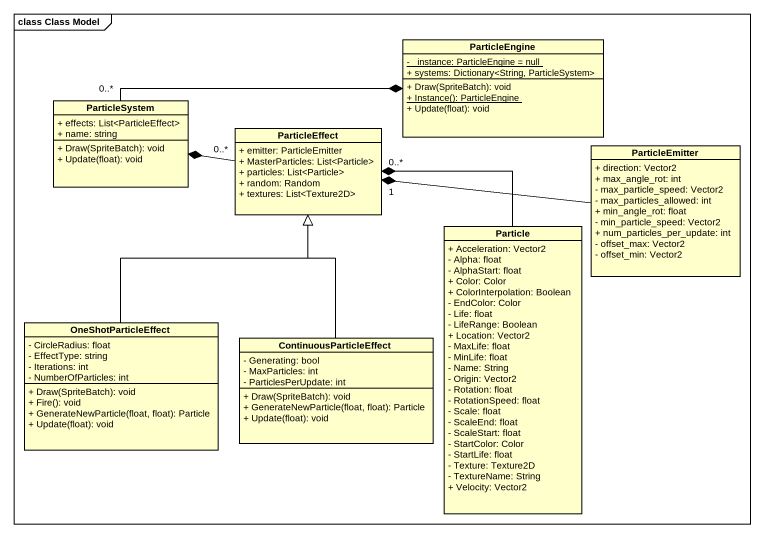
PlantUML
@startuml
mainframe class Class Model
hide circle
hide empty members
skinparam classAttributeIconSize 0
class ParticleEngine {
  {static} - _instance: ParticleEngine = null
  + systems: Dictionary<String, ParticleSystem>
  + Draw(SpriteBatch): void
  {static} + Instance(): ParticleEngine
  + Update(float): void
}
class ParticleSystem {
  + effects: List<ParticleEffect>
  + name: string
  + Draw(SpriteBatch): void
  + Update(float): void
}
class ParticleEffect {
  + emitter: ParticleEmitter
  + MasterParticles: List<Particle>
  + particles: List<Particle>
  + random: Random
  + textures: List<Texture2D>
}
class ParticleEmitter {
  + direction: Vector2
  + max_angle_rot: int
  - max_particle_speed: Vector2
  - max_particles_allowed: int
  + min_angle_rot: float
  - min_particle_speed: Vector2
  + num_particles_per_update: int
  - offset_max: Vector2
  - offset_min: Vector2
}
class Particle {
  + Acceleration: Vector2
  - Alpha: float
  - AlphaStart: float
  + Color: Color
  + ColorInterpolation: Boolean
  - EndColor: Color
  - Life: float
  - LifeRange: Boolean
  + Location: Vector2
  - MaxLife: float
  - MinLife: float
  - Name: String
  - Origin: Vector2
  - Rotation: float
  - RotationSpeed: float
  - Scale: float
  - ScaleEnd: float
  - ScaleStart: float
  - StartColor: Color
  - StartLife: float
  - Texture: Texture2D
  - TextureName: String
  + Velocity: Vector2
}
class OneShotParticleEffect {
  - CircleRadius: float
  - EffectType: string
  - Iterations: int
  - NumberOfParticles: int
  + Draw(SpriteBatch): void
  + Fire(): void
  + GenerateNewParticle(float, float): Particle
  + Update(float): void
}
class ContinuousParticleEffect {
  - Generating: bool
  - MaxParticles: int
  - ParticlesPerUpdate: int
  + Draw(SpriteBatch): void
  + GenerateNewParticle(float, float): Particle
  + Update(float): void
}
ParticleSystem "0..*" -right-* ParticleEngine
ParticleEffect "0..*" -left-* ParticleSystem
ParticleEmitter -left-* "1" ParticleEffect
Particle -up-* "0..*" ParticleEffect
OneShotParticleEffect -up-|> ParticleEffect
ContinuousParticleEffect -up-|> ParticleEffect
@enduml
